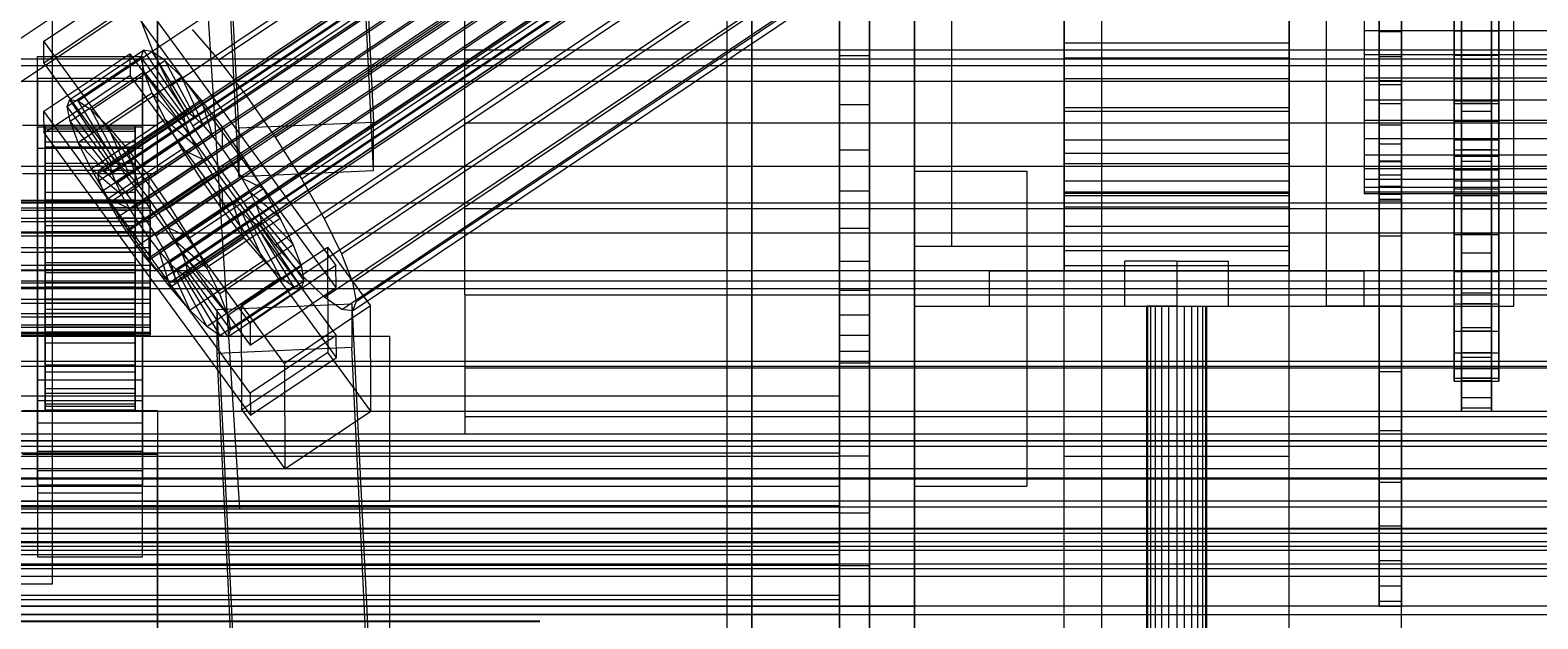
# Model space of a CAD drawing. Header units: millimetres. Extents: x -2500 to 58855, y -53268 to 6837.
# Drawn here: x 132 to 333.2, y -34899.7 to -34821.2 of the extents above; entities that cross this region are included whole.
import ezdxf

# ---------------------------------------------------------------- set-up
doc = ezdxf.new("R2010")
doc.units = ezdxf.units.MM
for name, color, linetype, lineweight in [('COTAS_O', 1, 'Continuous', 0), ('COTAS_R', 1, 'Continuous', 0), ('frontal_briquetadora', 7, 'Continuous', 0), ('frontal_C01', 7, 'Continuous', 0), ('frontal_C02', 7, 'Continuous', 0), ('frontal_C03', 7, 'Continuous', 0), ('frontal_C05', 7, 'Continuous', 0), ('frontal_C05-C03', 7, 'Continuous', 0), ('frontal_dos-mix', 7, 'Continuous', 0), ('frontal_mezcladora', 7, 'Continuous', 0), ('frontal_secador', 7, 'Continuous', 0)]:
    doc.layers.add(name, color=color, linetype=linetype, lineweight=lineweight)
doc.dimstyles.new('R19_100', dxfattribs={"dimtxt": 250, "dimasz": 150, "dimexe": 150, "dimexo": 80, "dimgap": 100, "dimtad": 1, "dimtih": 1, "dimtoh": 1, "dimdsep": 46, "dimcen": 0.09, "dimadec": 0, "dimazin": 0, "dimtfac": 1, "dimtdec": 4, "dimtofl": 0, "dimtmove": 0, "dimatfit": 3, "dimfxl": 1, "dimtolj": 1, "dimtzin": 0, "dimarcsym": 0})

# ---------------------------------------------------------------- blocks, each defined once
blk = doc.blocks.new('*D37')
at = {"layer": 'COTAS_R', "color": 0, "lineweight": -2, "transparency": 16777216}
for p, q in [((-1750, -35420), (-1750, -34450)), ((2600, -35420), (2600, -34450)), ((-1600, -34600), (2450, -34600))]:
    blk.add_line(p, q, dxfattribs=at)
at = {"layer": 'COTAS_R', "color": 0, "transparency": 16777216}
for points in [[(-1600, -34575), (-1600, -34625), (-1750, -34600)], [(2450, -34575), (2450, -34625), (2600, -34600)]]:
    blk.add_solid(points, dxfattribs=at)
at = {"layer": 'Defpoints', "color": 0, "transparency": 16777216}
for p in [(2600, -34600), (-1750, -35500), (2600, -35500)]:
    blk.add_point(p, dxfattribs=at)
blk = doc.blocks.new('*D42')
at = {"layer": 'COTAS_O', "color": 0, "lineweight": -2, "transparency": 16777216}
for p, q in [((-570, -33700), (200, -33700)), ((50, -34750), (50, -33850)), ((-570, -34900), (200, -34900))]:
    blk.add_line(p, q, dxfattribs=at)
at = {"layer": 'COTAS_O', "color": 0, "transparency": 16777216}
for points in [[(25, -33850), (75, -33850), (50, -33700)], [(25, -34750), (75, -34750), (50, -34900)]]:
    blk.add_solid(points, dxfattribs=at)
at = {"layer": 'Defpoints', "color": 0, "transparency": 16777216}
for p in [(-650, -33700), (50, -33700), (-650, -34900)]:
    blk.add_point(p, dxfattribs=at)
blk = doc.blocks.new('*D43')
at = {"layer": 'COTAS_O', "color": 0, "lineweight": -2, "transparency": 16777216}
for p, q in [((-650, -34820), (-650, -34050)), ((650, -34820), (650, -34050)), ((-500, -34200), (500, -34200))]:
    blk.add_line(p, q, dxfattribs=at)
at = {"layer": 'COTAS_O', "color": 0, "transparency": 16777216}
for points in [[(-500, -34175), (-500, -34225), (-650, -34200)], [(500, -34175), (500, -34225), (650, -34200)]]:
    blk.add_solid(points, dxfattribs=at)
at = {"layer": 'Defpoints', "color": 0, "transparency": 16777216}
for p in [(650, -34200), (-650, -34900), (650, -34900)]:
    blk.add_point(p, dxfattribs=at)

msp = doc.modelspace()

# ---------------------------------------------------------------- linework, layer by layer
at = {"layer": 'frontal_briquetadora'}
msp.add_line((315, -35000), (315, -34710), dxfattribs=at)
at = {"layer": 'frontal_C01'}
for p, q in [((250, -35735.764), (250, -32680.37)), ((250, -32685.104), (250, -35740.498)), ((228.298, -34987.381), (228.298, -34675.195)), ((228.298, -34680.882), (228.298, -34993.069)), ((174.943, -34774.659), (177.811, -34833.478)), ((159.83, -34834.265), (156.962, -34775.446)), ((177.811, -34839.883), (174.943, -34781.064)), ((159.83, -34840.67), (156.962, -34781.85)), ((149, -34788.776), (149, -34833.87)), ((149, -34840.274), (149, -34795.179)), ((430, -34825.934), (-430, -34825.934)), ((-425, -34827.992), (425, -34827.992)), ((177.811, -34833.478), (159.83, -34834.265)), ((177.811, -34839.883), (177.811, -34833.478)), ((149, -34833.87), (131, -34833.87)), ((149, -34840.274), (149, -34833.87)), ((159.83, -34834.265), (159.83, -34840.67)), ((425, -34839.36), (-425, -34839.36)), ((131, -34840.274), (149, -34840.274)), ((159.83, -34840.67), (177.811, -34839.883)), ((425, -34844.257), (-425, -34844.257)), ((-425, -34855.625), (425, -34855.625)), ((430, -34875.934), (-430, -34875.934)), ((430, -34880.934), (-430, -34880.934))]:
    msp.add_line(p, q, dxfattribs=at)
at = {"layer": 'frontal_C02'}
for p, q in [((250, -35767.535), (250, -32976.99)), ((250, -32981.769), (250, -35772.314)), ((141.218, -34839.858), (355.017, -34696.617)), ((141.731, -34839.928), (355.53, -34696.687)), ((141.045, -34840.299), (354.844, -34697.057)), ((141.224, -34841.22), (355.022, -34697.978)), ((142.549, -34840.503), (356.348, -34697.262)), ((143.617, -34841.545), (357.415, -34698.304)), ((141.742, -34842.558), (355.541, -34699.317)), ((144.861, -34842.982), (358.659, -34699.741)), ((148.35, -34823.953), (332.659, -34700.469)), ((142.565, -34844.223), (356.363, -34700.982)), ((143.635, -34846.101), (357.434, -34702.86)), ((359.995, -34701.476), (146.196, -34844.717)), ((157.152, -34825.149), (341.461, -34701.666)), ((144.881, -34848.064), (358.68, -34704.822)), ((147.533, -34846.631), (361.332, -34703.39)), ((146.218, -34849.978), (360.017, -34706.736)), ((148.779, -34848.594), (362.578, -34705.352)), ((150.672, -34828.652), (334.981, -34705.168)), ((345.231, -34706.561), (160.922, -34830.045)), ((147.554, -34851.713), (361.352, -34708.471)), ((149.85, -34850.472), (363.648, -34707.23)), ((150.672, -34852.137), (364.471, -34708.895)), ((148.798, -34853.15), (362.596, -34709.908)), ((149.865, -34854.192), (363.664, -34710.95)), ((151.191, -34853.475), (364.989, -34710.234)), ((153.694, -34833.951), (338.003, -34710.467)), ((150.683, -34854.767), (364.482, -34711.526)), ((151.196, -34854.837), (364.995, -34711.595)), ((151.369, -34854.396), (365.168, -34711.155)), ((164.693, -34835.447), (349.002, -34711.963)), ((157.211, -34839.491), (341.52, -34716.007)), ((168.21, -34840.986), (352.519, -34717.502)), ((160.982, -34844.892), (345.291, -34721.408)), ((171.232, -34846.286), (355.541, -34722.802)), ((164.752, -34849.788), (349.061, -34726.304)), ((173.554, -34850.985), (357.863, -34727.501)), ((168.263, -34853.844), (352.572, -34730.36)), ((175.016, -34854.762), (359.326, -34731.279)), ((171.275, -34856.784), (355.584, -34733.3)), ((173.584, -34858.408), (357.893, -34734.924)), ((175.521, -34857.362), (359.83, -34733.878)), ((175.032, -34858.605), (359.341, -34735.121)), ((228.298, -34756.938), (130, -34822.796)), ((228.298, -35041.759), (228.298, -34756.938)), ((130, -34828.537), (228.298, -34762.679)), ((228.298, -34762.679), (228.298, -35047.5)), ((133.809, -34822.648), (145.277, -34814.964)), ((145.277, -34814.964), (172.809, -34852.557)), ((145.289, -34817.887), (133.821, -34825.57)), ((172.821, -34855.48), (145.289, -34817.887)), ((148.35, -34823.953), (146.887, -34820.175)), ((153.641, -34821.093), (157.152, -34825.149)), ((133.821, -34825.57), (133.809, -34822.648)), ((161.341, -34860.241), (133.809, -34822.648)), ((133, -34827.617), (133, -34824.694)), ((133, -34824.694), (147, -34824.694)), ((133, -34870.599), (133, -34824.694)), ((133.821, -34825.57), (161.353, -34863.163)), ((133.847, -34832), (145.315, -34824.317)), ((136.948, -34831.369), (146.777, -34824.783)), ((137.313, -34830.439), (147.143, -34823.853)), ((138.396, -34830.586), (148.226, -34824.001)), ((140.123, -34831.801), (149.953, -34825.215)), ((145.315, -34824.317), (145.327, -34827.24)), ((145.315, -34824.317), (172.847, -34861.91)), ((147.143, -34823.853), (146.777, -34824.783)), ((146.777, -34824.783), (152.513, -34832.615)), ((146.777, -34824.783), (147.155, -34826.728)), ((147, -34824.694), (147, -34827.617)), ((147, -34824.694), (147, -34870.599)), ((148.226, -34824.001), (147.143, -34823.853)), ((147.143, -34823.853), (152.686, -34832.175)), ((149.953, -34825.215), (148.226, -34824.001)), ((148.226, -34824.001), (153.199, -34832.245)), ((150.672, -34828.652), (148.35, -34823.953)), ((152.207, -34827.415), (149.953, -34825.215)), ((149.953, -34825.215), (154.017, -34832.82)), ((157.152, -34825.149), (160.922, -34830.045)), ((147, -34827.617), (133, -34827.617)), ((133, -34827.617), (133, -34873.521)), ((145.327, -34827.24), (133.859, -34834.923)), ((137.325, -34833.314), (147.155, -34826.728)), ((142.377, -34834), (152.207, -34827.415)), ((172.859, -34864.832), (145.327, -34827.24)), ((147, -34873.521), (147, -34827.617)), ((147.155, -34826.728), (152.692, -34833.536)), ((147.155, -34826.728), (148.249, -34829.554)), ((154.833, -34830.449), (152.207, -34827.415)), ((152.207, -34827.415), (155.085, -34833.862)), ((138.419, -34836.139), (148.249, -34829.554)), ((148.249, -34829.554), (153.21, -34834.875)), ((148.249, -34829.554), (149.985, -34833.068)), ((153.694, -34833.951), (150.672, -34828.652)), ((136.948, -34831.369), (137.313, -34830.439)), ((142.683, -34839.201), (136.948, -34831.369)), ((137.325, -34833.314), (136.948, -34831.369)), ((142.856, -34838.761), (137.313, -34830.439)), ((137.313, -34830.439), (138.396, -34830.586)), ((143.369, -34838.83), (138.396, -34830.586)), ((138.396, -34830.586), (140.123, -34831.801)), ((145.003, -34837.035), (154.833, -34830.449)), ((157.653, -34834.111), (154.833, -34830.449)), ((154.833, -34830.449), (156.329, -34835.299)), ((160.922, -34830.045), (164.693, -34835.447)), ((133.859, -34834.923), (133.847, -34832)), ((161.379, -34869.593), (133.847, -34832)), ((142.862, -34840.122), (137.325, -34833.314)), ((138.419, -34836.139), (137.325, -34833.314)), ((144.188, -34839.406), (140.123, -34831.801)), ((140.123, -34831.801), (142.377, -34834)), ((140.156, -34839.654), (149.985, -34833.068)), ((152.513, -34832.615), (142.683, -34839.201)), ((152.686, -34832.175), (142.856, -34838.761)), ((152.692, -34833.536), (142.862, -34840.122)), ((153.199, -34832.245), (143.369, -34838.83)), ((154.017, -34832.82), (144.188, -34839.406)), ((149.985, -34833.068), (154.033, -34836.54)), ((149.985, -34833.068), (152.246, -34837.033)), ((152.513, -34832.615), (152.686, -34832.175)), ((152.692, -34833.536), (152.513, -34832.615)), ((152.686, -34832.175), (153.199, -34832.245)), ((153.21, -34834.875), (152.692, -34833.536)), ((153.199, -34832.245), (154.017, -34832.82)), ((154.017, -34832.82), (155.085, -34833.862)), ((133, -34836.97), (133, -34834.047)), ((133, -34834.047), (147, -34834.047)), ((133, -34879.951), (133, -34834.047)), ((133.859, -34834.923), (161.391, -34872.516)), ((134, -34843.833), (134, -34833.839)), ((134, -34833.839), (134, -34834.315)), ((134, -34833.839), (146, -34833.839)), ((134, -34834.657), (134, -34833.839)), ((134, -34844.059), (134, -34834.315)), ((134, -34834.315), (134, -34836.053)), ((134, -34834.315), (146, -34834.315)), ((134, -34844.221), (134, -34834.657)), ((134, -34834.657), (146, -34834.657)), ((134, -34836.714), (134, -34834.657)), ((145.255, -34840.448), (142.377, -34834)), ((142.377, -34834), (145.003, -34837.035)), ((153.21, -34834.875), (143.38, -34841.461)), ((155.085, -34833.862), (145.255, -34840.448)), ((146, -34834.315), (146, -34833.839)), ((146, -34833.839), (146, -34843.833)), ((146, -34833.839), (146, -34834.657)), ((146, -34836.053), (146, -34834.315)), ((146, -34834.315), (146, -34844.059)), ((146, -34834.657), (146, -34844.221)), ((146, -34834.657), (146, -34836.714)), ((156.329, -34835.299), (146.499, -34841.885)), ((147, -34834.047), (147, -34836.97)), ((147, -34834.047), (147, -34879.951)), ((157.653, -34834.111), (147.823, -34840.697)), ((154.033, -34836.54), (153.21, -34834.875)), ((157.211, -34839.491), (153.694, -34833.951)), ((155.085, -34833.862), (156.329, -34835.299)), ((156.329, -34835.299), (157.665, -34837.034)), ((157.665, -34837.034), (157.653, -34834.111)), ((160.474, -34838.152), (157.653, -34834.111)), ((164.693, -34835.447), (168.21, -34840.986)), ((147, -34836.97), (133, -34836.97)), ((133, -34836.97), (133, -34882.874)), ((134, -34844.882), (134, -34836.053)), ((134, -34836.053), (134, -34838.933)), ((134, -34836.053), (146, -34836.053)), ((134, -34845.195), (134, -34836.714)), ((134, -34836.714), (146, -34836.714)), ((134, -34839.868), (134, -34836.714)), ((143.38, -34841.461), (138.419, -34836.139)), ((140.156, -34839.654), (138.419, -34836.139)), ((142.416, -34843.619), (152.246, -34837.033)), ((154.033, -34836.54), (144.203, -34843.126)), ((146.499, -34841.885), (145.003, -34837.035)), ((145.003, -34837.035), (147.823, -34840.697)), ((146, -34838.933), (146, -34836.053)), ((146, -34836.053), (146, -34844.882)), ((146, -34836.714), (146, -34845.195)), ((146, -34836.714), (146, -34839.868)), ((147, -34882.874), (147, -34836.97)), ((147.835, -34843.619), (157.665, -34837.034)), ((152.246, -34837.033), (155.103, -34838.418)), ((152.246, -34837.033), (154.877, -34841.176)), ((155.103, -34838.418), (154.033, -34836.54)), ((157.665, -34837.034), (159.001, -34838.948)), ((134, -34846.246), (134, -34838.933)), ((134, -34838.933), (134, -34842.761)), ((134, -34838.933), (146, -34838.933)), ((144.203, -34843.126), (140.156, -34839.654)), ((142.416, -34843.619), (140.156, -34839.654)), ((142.856, -34838.761), (142.683, -34839.201)), ((142.683, -34839.201), (142.862, -34840.122)), ((143.369, -34838.83), (142.856, -34838.761)), ((144.188, -34839.406), (143.369, -34838.83)), ((145.255, -34840.448), (144.188, -34839.406)), ((155.103, -34838.418), (145.274, -34845.003)), ((146, -34842.761), (146, -34838.933)), ((146, -34838.933), (146, -34846.246)), ((159.001, -34838.948), (149.171, -34845.533)), ((150.644, -34844.737), (160.474, -34838.152)), ((156.35, -34840.38), (155.103, -34838.418)), ((160.982, -34844.892), (157.211, -34839.491)), ((160.474, -34838.152), (159.001, -34838.948)), ((159.001, -34838.948), (160.247, -34840.91)), ((163.105, -34842.295), (160.474, -34838.152)), ((134, -34846.689), (134, -34839.868)), ((134, -34839.868), (146, -34839.868)), ((134, -34843.906), (134, -34839.868)), ((141.045, -34840.299), (141.218, -34839.858)), ((141.224, -34841.22), (141.045, -34840.299)), ((141.218, -34839.858), (141.731, -34839.928)), ((141.742, -34842.558), (141.224, -34841.22)), ((141.731, -34839.928), (142.549, -34840.503)), ((142.549, -34840.503), (143.617, -34841.545)), ((142.862, -34840.122), (143.38, -34841.461)), ((143.38, -34841.461), (144.203, -34843.126)), ((143.617, -34841.545), (144.861, -34842.982)), ((145.047, -34847.762), (154.877, -34841.176)), ((146.499, -34841.885), (145.255, -34840.448)), ((146, -34839.868), (146, -34846.689)), ((146, -34839.868), (146, -34843.906)), ((156.35, -34840.38), (146.52, -34846.966)), ((147.823, -34840.697), (147.835, -34843.619)), ((147.823, -34840.697), (150.644, -34844.737)), ((160.247, -34840.91), (150.417, -34847.496)), ((154.877, -34841.176), (156.35, -34840.38)), ((154.877, -34841.176), (157.698, -34845.217)), ((157.686, -34842.294), (156.35, -34840.38)), ((163.105, -34842.295), (160.247, -34840.91)), ((160.247, -34840.91), (161.318, -34842.788)), ((168.21, -34840.986), (171.232, -34846.286)), ((134, -34848.059), (134, -34842.761)), ((134, -34842.761), (134, -34847.275)), ((134, -34842.761), (146, -34842.761)), ((142.565, -34844.223), (141.742, -34842.558)), ((145.274, -34845.003), (142.416, -34843.619)), ((145.047, -34847.762), (142.416, -34843.619)), ((144.203, -34843.126), (145.274, -34845.003)), ((144.861, -34842.982), (146.196, -34844.717)), ((146, -34847.275), (146, -34842.761)), ((146, -34842.761), (146, -34848.059)), ((147.835, -34843.619), (146.499, -34841.885)), ((149.171, -34845.533), (147.835, -34843.619)), ((157.686, -34842.294), (147.856, -34848.88)), ((161.318, -34842.788), (151.488, -34849.374)), ((153.275, -34848.881), (163.105, -34842.295)), ((157.698, -34845.217), (157.686, -34842.294)), ((159.022, -34844.029), (157.686, -34842.294)), ((165.365, -34846.26), (161.318, -34842.788)), ((161.318, -34842.788), (162.14, -34844.453)), ((165.365, -34846.26), (163.105, -34842.295)), ((-148, -34843.833), (148, -34843.833)), ((-148, -34844.059), (148, -34844.059)), ((-148, -34844.221), (148, -34844.221)), ((-148, -34844.882), (148, -34844.882)), ((-148, -34845.195), (148, -34845.195)), ((134, -34844.059), (134, -34843.833)), ((146, -34843.833), (134, -34843.833)), ((134, -34843.833), (134, -34844.221)), ((134, -34848.602), (134, -34843.906)), ((134, -34843.906), (146, -34843.906)), ((134, -34848.552), (134, -34843.906)), ((134, -34844.882), (134, -34844.059)), ((146, -34844.059), (134, -34844.059)), ((146, -34844.221), (134, -34844.221)), ((134, -34844.221), (134, -34845.195)), ((134, -34846.246), (134, -34844.882)), ((146, -34844.882), (134, -34844.882)), ((146, -34845.195), (134, -34845.195)), ((134, -34845.195), (134, -34846.689)), ((143.635, -34846.101), (142.565, -34844.223)), ((145.274, -34845.003), (146.52, -34846.966)), ((146, -34843.833), (146, -34844.059)), ((146, -34844.221), (146, -34843.833)), ((146, -34843.906), (146, -34848.602)), ((146, -34843.906), (146, -34848.552)), ((146, -34844.059), (146, -34844.882)), ((146, -34845.195), (146, -34844.221)), ((146, -34844.882), (146, -34846.246)), ((146, -34846.689), (146, -34845.195)), ((146.196, -34844.717), (147.533, -34846.631)), ((147.868, -34851.803), (157.698, -34845.217)), ((148, -34844.059), (148, -34843.833)), ((148, -34843.833), (148, -34844.221)), ((148, -34844.882), (148, -34844.059)), ((148, -34844.221), (148, -34845.195)), ((148, -34846.246), (148, -34844.882)), ((148, -34845.195), (148, -34846.689)), ((149.171, -34845.533), (150.644, -34844.737)), ((150.417, -34847.496), (149.171, -34845.533)), ((159.022, -34844.029), (149.192, -34850.615)), ((160.266, -34845.466), (150.436, -34852.052)), ((150.644, -34844.737), (153.275, -34848.881)), ((162.14, -34844.453), (152.311, -34851.039)), ((157.698, -34845.217), (160.518, -34848.879)), ((160.518, -34848.879), (159.022, -34844.029)), ((160.266, -34845.466), (159.022, -34844.029)), ((163.144, -34851.913), (160.266, -34845.466)), ((161.333, -34846.508), (160.266, -34845.466)), ((164.752, -34849.788), (160.982, -34844.892)), ((167.102, -34849.774), (162.14, -34844.453)), ((162.14, -34844.453), (162.659, -34845.792)), ((-148, -34846.246), (148, -34846.246)), ((-148, -34846.689), (148, -34846.689)), ((134, -34848.059), (134, -34846.246)), ((146, -34846.246), (134, -34846.246)), ((146, -34846.689), (134, -34846.689)), ((134, -34846.689), (134, -34848.602)), ((134, -34847.275), (134, -34850.197)), ((146, -34847.275), (134, -34847.275)), ((134, -34847.275), (134, -34852.167)), ((144.881, -34848.064), (143.635, -34846.101)), ((146.52, -34846.966), (145.047, -34847.762)), ((147.868, -34851.803), (145.047, -34847.762)), ((146, -34846.246), (146, -34848.059)), ((146, -34848.602), (146, -34846.689)), ((146, -34850.197), (146, -34847.275)), ((146, -34852.167), (146, -34847.275)), ((146.52, -34846.966), (147.856, -34848.88)), ((147.533, -34846.631), (148.779, -34848.594)), ((148, -34848.059), (148, -34846.246)), ((148, -34846.689), (148, -34848.602)), ((151.488, -34849.374), (150.417, -34847.496)), ((150.417, -34847.496), (153.275, -34848.881)), ((161.333, -34846.508), (151.503, -34853.094)), ((162.151, -34847.084), (152.321, -34853.669)), ((162.659, -34845.792), (152.829, -34852.378)), ((162.664, -34847.153), (152.835, -34853.739)), ((162.837, -34846.713), (153.008, -34853.299)), ((155.535, -34852.845), (165.365, -34846.26)), ((165.397, -34854.113), (161.333, -34846.508)), ((162.151, -34847.084), (161.333, -34846.508)), ((167.125, -34855.327), (162.151, -34847.084)), ((162.664, -34847.153), (162.151, -34847.084)), ((168.196, -34852.6), (162.659, -34845.792)), ((162.659, -34845.792), (162.837, -34846.713)), ((162.837, -34846.713), (162.664, -34847.153)), ((168.208, -34855.475), (162.664, -34847.153)), ((168.573, -34854.545), (162.837, -34846.713)), ((167.102, -34849.774), (165.365, -34846.26)), ((171.232, -34846.286), (173.554, -34850.985)), ((430, -34848.253), (-430, -34848.253)), ((-148, -34848.059), (148, -34848.059)), ((-148, -34848.602), (148, -34848.602)), ((134, -34850.197), (134, -34848.059)), ((146, -34848.059), (134, -34848.059)), ((134, -34850.802), (134, -34848.552)), ((134, -34848.552), (146, -34848.552)), ((134, -34853.489), (134, -34848.552)), ((146, -34848.602), (134, -34848.602)), ((134, -34848.602), (134, -34850.802)), ((146.218, -34849.978), (144.881, -34848.064)), ((146, -34848.059), (146, -34850.197)), ((146, -34848.552), (146, -34850.802)), ((146, -34848.552), (146, -34853.489)), ((146, -34850.802), (146, -34848.602)), ((147.856, -34848.88), (147.868, -34851.803)), ((147.856, -34848.88), (149.192, -34850.615)), ((148, -34850.197), (148, -34848.059)), ((148, -34848.602), (148, -34850.802)), ((148.779, -34848.594), (149.85, -34850.472)), ((150.688, -34855.465), (160.518, -34848.879)), ((152.311, -34851.039), (151.488, -34849.374)), ((151.488, -34849.374), (155.535, -34852.845)), ((153.275, -34848.881), (155.535, -34852.845)), ((157.272, -34856.36), (167.102, -34849.774)), ((160.518, -34848.879), (163.144, -34851.913)), ((168.263, -34853.844), (164.752, -34849.788)), ((168.196, -34852.6), (167.102, -34849.774)), ((148, -34850.197), (-148, -34850.197)), ((-148, -34850.802), (148, -34850.802)), ((134, -34850.197), (146, -34850.197)), ((134, -34852.515), (134, -34850.197)), ((146, -34850.802), (134, -34850.802)), ((134, -34850.802), (134, -34853.141)), ((146, -34850.197), (146, -34852.515)), ((146, -34853.141), (146, -34850.802)), ((147.554, -34851.713), (146.218, -34849.978)), ((148.798, -34853.15), (147.554, -34851.713)), ((150.688, -34855.465), (147.868, -34851.803)), ((148, -34852.515), (148, -34850.197)), ((148, -34850.802), (148, -34853.141)), ((149.192, -34850.615), (150.688, -34855.465)), ((149.192, -34850.615), (150.436, -34852.052)), ((149.85, -34850.472), (150.672, -34852.137)), ((152.829, -34852.378), (152.311, -34851.039)), ((152.311, -34851.039), (157.272, -34856.36)), ((160.19, -34857.798), (171.658, -34850.114)), ((171.658, -34850.114), (171.715, -34864.143)), ((171.658, -34850.114), (177.394, -34857.946)), ((173.554, -34850.985), (175.016, -34854.762)), ((430, -34853.253), (-430, -34853.253)), ((-148, -34852.515), (148, -34852.515)), ((-148, -34853.141), (148, -34853.141)), ((134, -34852.515), (134, -34852.167)), ((134, -34852.167), (134, -34857.104)), ((134, -34852.167), (146, -34852.167)), ((134, -34854.853), (134, -34852.515)), ((146, -34852.515), (134, -34852.515)), ((134, -34853.141), (134, -34853.489)), ((146, -34853.141), (134, -34853.141)), ((134, -34853.141), (134, -34855.458)), ((134, -34853.489), (146, -34853.489)), ((134, -34858.381), (134, -34853.489)), ((146, -34857.104), (146, -34852.167)), ((146, -34852.167), (146, -34852.515)), ((146, -34852.515), (146, -34854.853)), ((146, -34853.489), (146, -34853.141)), ((146, -34855.458), (146, -34853.141)), ((146, -34853.489), (146, -34858.381)), ((148, -34854.853), (148, -34852.515)), ((148, -34853.141), (148, -34855.458)), ((149.865, -34854.192), (148.798, -34853.15)), ((150.436, -34852.052), (153.314, -34858.499)), ((150.436, -34852.052), (151.503, -34853.094)), ((150.672, -34852.137), (151.191, -34853.475)), ((151.191, -34853.475), (151.369, -34854.396)), ((151.503, -34853.094), (155.567, -34860.699)), ((151.503, -34853.094), (152.321, -34853.669)), ((152.321, -34853.669), (157.295, -34861.913)), ((152.321, -34853.669), (152.835, -34853.739)), ((153.008, -34853.299), (152.829, -34852.378)), ((152.829, -34852.378), (158.366, -34859.186)), ((152.835, -34853.739), (153.008, -34853.299)), ((152.835, -34853.739), (158.378, -34862.061)), ((153.008, -34853.299), (158.743, -34861.13)), ((153.314, -34858.499), (163.144, -34851.913)), ((155.535, -34852.845), (157.272, -34856.36)), ((158.366, -34859.186), (168.196, -34852.6)), ((172.809, -34852.557), (161.341, -34860.241)), ((163.144, -34851.913), (165.397, -34854.113)), ((168.573, -34854.545), (168.196, -34852.6)), ((172.821, -34855.48), (172.809, -34852.557)), ((-148, -34854.853), (148, -34854.853)), ((-148, -34855.458), (148, -34855.458)), ((134, -34857.054), (134, -34854.853)), ((134, -34854.853), (134, -34857.104)), ((146, -34854.853), (134, -34854.853)), ((134, -34855.458), (134, -34858.381)), ((146, -34855.458), (134, -34855.458)), ((134, -34855.458), (134, -34857.596)), ((146, -34857.104), (146, -34854.853)), ((146, -34854.853), (146, -34857.054)), ((146, -34858.381), (146, -34855.458)), ((146, -34857.596), (146, -34855.458)), ((148, -34857.054), (148, -34854.853)), ((148, -34855.458), (148, -34857.596)), ((150.683, -34854.767), (149.865, -34854.192)), ((151.196, -34854.837), (150.683, -34854.767)), ((153.314, -34858.499), (150.688, -34855.465)), ((151.369, -34854.396), (151.196, -34854.837)), ((155.567, -34860.699), (165.397, -34854.113)), ((157.295, -34861.913), (167.125, -34855.327)), ((158.378, -34862.061), (168.208, -34855.475)), ((158.743, -34861.13), (168.573, -34854.545)), ((161.353, -34863.163), (172.821, -34855.48)), ((165.397, -34854.113), (167.125, -34855.327)), ((167.125, -34855.327), (168.208, -34855.475)), ((168.208, -34855.475), (168.573, -34854.545)), ((171.275, -34856.784), (168.263, -34853.844)), ((175.016, -34854.762), (175.521, -34857.362)), ((-148, -34857.054), (148, -34857.054)), ((-148, -34857.596), (148, -34857.596)), ((134, -34858.966), (134, -34857.054)), ((134, -34857.054), (134, -34861.75)), ((146, -34857.054), (134, -34857.054)), ((134, -34857.104), (134, -34861.75)), ((134, -34857.104), (146, -34857.104)), ((134, -34857.596), (134, -34862.894)), ((146, -34857.596), (134, -34857.596)), ((134, -34857.596), (134, -34859.409)), ((146, -34861.75), (146, -34857.054)), ((146, -34857.054), (146, -34858.966)), ((146, -34861.75), (146, -34857.104)), ((146, -34862.894), (146, -34857.596)), ((146, -34859.409), (146, -34857.596)), ((148, -34858.966), (148, -34857.054)), ((148, -34857.596), (148, -34859.409)), ((156.962, -34858.444), (174.943, -34857.65)), ((157.272, -34856.36), (158.366, -34859.186)), ((160.247, -34871.826), (160.19, -34857.798)), ((165.926, -34865.629), (160.19, -34857.798)), ((173.584, -34858.408), (171.275, -34856.784)), ((174.943, -34857.65), (174.943, -34863.496)), ((174.943, -34857.65), (177.811, -34917.027)), ((175.521, -34857.362), (175.032, -34858.605)), ((-148, -34858.966), (148, -34858.966)), ((-148, -34859.409), (148, -34859.409)), ((134, -34858.381), (146, -34858.381)), ((134, -34862.894), (134, -34858.381)), ((134, -34860.461), (134, -34858.966)), ((134, -34858.966), (134, -34865.787)), ((146, -34858.966), (134, -34858.966)), ((134, -34859.409), (134, -34866.722)), ((146, -34859.409), (134, -34859.409)), ((134, -34859.409), (134, -34860.774)), ((146, -34858.381), (146, -34862.894)), ((146, -34865.787), (146, -34858.966)), ((146, -34858.966), (146, -34860.461)), ((146, -34866.722), (146, -34859.409)), ((146, -34860.774), (146, -34859.409)), ((148, -34860.461), (148, -34858.966)), ((148, -34859.409), (148, -34860.774)), ((155.567, -34860.699), (153.314, -34858.499)), ((156.962, -34864.291), (156.962, -34858.444)), ((159.83, -34917.821), (156.962, -34858.444)), ((158.366, -34859.186), (158.743, -34861.13)), ((177.394, -34857.946), (165.926, -34865.629)), ((175.032, -34858.605), (173.584, -34858.408)), ((177.451, -34871.975), (177.394, -34857.946)), ((-148, -34860.461), (148, -34860.461)), ((-148, -34860.774), (148, -34860.774)), ((-148, -34861.435), (148, -34861.435)), ((-148, -34861.597), (148, -34861.597)), ((-148, -34861.822), (148, -34861.822)), ((134, -34861.435), (134, -34860.461)), ((134, -34860.461), (134, -34868.942)), ((146, -34860.461), (134, -34860.461)), ((134, -34860.774), (134, -34869.603)), ((146, -34860.774), (134, -34860.774)), ((134, -34860.774), (134, -34861.597)), ((134, -34861.822), (134, -34861.435)), ((134, -34861.435), (134, -34870.998)), ((146, -34861.435), (134, -34861.435)), ((134, -34861.597), (134, -34871.34)), ((146, -34861.597), (134, -34861.597)), ((134, -34861.597), (134, -34861.822)), ((134, -34861.75), (134, -34865.787)), ((134, -34861.75), (146, -34861.75)), ((134, -34861.822), (134, -34871.816)), ((146, -34861.822), (134, -34861.822)), ((146, -34868.942), (146, -34860.461)), ((146, -34860.461), (146, -34861.435)), ((146, -34869.603), (146, -34860.774)), ((146, -34861.597), (146, -34860.774)), ((146, -34870.998), (146, -34861.435)), ((146, -34861.435), (146, -34861.822)), ((146, -34871.34), (146, -34861.597)), ((146, -34861.822), (146, -34861.597)), ((146, -34865.787), (146, -34861.75)), ((146, -34871.816), (146, -34861.822)), ((148, -34861.435), (148, -34860.461)), ((148, -34860.774), (148, -34861.597)), ((148, -34861.822), (148, -34861.435)), ((148, -34861.597), (148, -34861.822)), ((157.295, -34861.913), (155.567, -34860.699)), ((158.743, -34861.13), (158.378, -34862.061)), ((161.341, -34860.241), (161.353, -34863.163)), ((134, -34862.894), (146, -34862.894)), ((134, -34866.722), (134, -34862.894)), ((146, -34862.894), (146, -34866.722)), ((174.943, -34863.496), (156.962, -34864.291)), ((158.378, -34862.061), (157.295, -34861.913)), ((172.847, -34861.91), (161.379, -34869.593)), ((172.859, -34864.832), (172.847, -34861.91)), ((177.811, -34922.873), (174.943, -34863.496)), ((134, -34865.787), (134, -34868.942)), ((134, -34865.787), (146, -34865.787)), ((146, -34868.942), (146, -34865.787)), ((159.83, -34923.667), (156.962, -34864.291)), ((171.715, -34864.143), (160.247, -34871.826)), ((161.391, -34872.516), (172.859, -34864.832)), ((165.926, -34865.629), (165.983, -34879.658)), ((177.451, -34871.975), (171.715, -34864.143)), ((133, -34881.838), (133, -34867.809)), ((133, -34867.809), (147, -34867.809)), ((133, -34877.373), (133, -34867.809)), ((134, -34866.722), (146, -34866.722)), ((134, -34869.603), (134, -34866.722)), ((146, -34866.722), (146, -34869.603)), ((147, -34867.809), (147, -34881.838)), ((147, -34867.809), (147, -34877.373)), ((134, -34868.942), (134, -34870.998)), ((134, -34868.942), (146, -34868.942)), ((134, -34869.603), (146, -34869.603)), ((134, -34871.34), (134, -34869.603)), ((146, -34870.998), (146, -34868.942)), ((146, -34869.603), (146, -34871.34)), ((161.379, -34869.593), (161.391, -34872.516)), ((131, -34871.901), (149, -34871.901)), ((147, -34870.599), (133, -34870.599)), ((133, -34870.599), (133, -34873.521)), ((134, -34870.998), (134, -34871.816)), ((134, -34870.998), (146, -34870.998)), ((134, -34871.34), (146, -34871.34)), ((134, -34871.816), (134, -34871.34)), ((134, -34871.816), (146, -34871.816)), ((146, -34871.816), (146, -34870.998)), ((146, -34871.34), (146, -34871.816)), ((147, -34873.521), (147, -34870.599)), ((149, -34871.901), (149, -34877.746)), ((149, -34871.901), (149, -34917.422)), ((160.247, -34871.826), (165.983, -34879.658)), ((133, -34873.521), (147, -34873.521)), ((165.983, -34879.658), (177.451, -34871.975)), ((149, -34877.746), (131, -34877.746)), ((147, -34877.373), (133, -34877.373)), ((133, -34877.373), (133, -34891.401)), ((147, -34891.401), (147, -34877.373)), ((149, -34923.268), (149, -34877.746)), ((147, -34879.951), (133, -34879.951)), ((133, -34879.951), (133, -34882.874)), ((147, -34882.874), (147, -34879.951)), ((147, -34881.838), (133, -34881.838)), ((133, -34881.838), (133, -34891.401)), ((147, -34891.401), (147, -34881.838)), ((133, -34882.874), (147, -34882.874)), ((133, -34891.401), (147, -34891.401))]:
    msp.add_line(p, q, dxfattribs=at)
at = {"layer": 'frontal_C03'}
for p, q in [((250, -35246.305), (250, -32596.305)), ((250, -32601.121), (250, -35251.121)), ((250, -34953.658), (250, -34689.735)), ((250, -34695.514), (250, -34959.436)), ((-450, -34854.602), (450, -34854.602)), ((450, -34865.375), (-450, -34865.375)), ((450, -34888.309), (-450, -34888.309)), ((-450, -34899.082), (450, -34899.082))]:
    msp.add_line(p, q, dxfattribs=at)
at = {"layer": 'frontal_C05'}
for p, q in [((270, -34858), (270, -34730)), ((305, -34858), (305, -34730)), ((315, -34858), (315, -34730)), ((330, -34858), (330, -34730)), ((270, -34858), (270, -34758)), ((300, -34858), (300, -34758)), ((250, -34827.643), (250, -34808.357)), ((250, -34818), (250, -34837.145)), ((250, -34818), (250, -34828.847)), ((250, -34818), (250, -34837.582)), ((250, -34818), (250, -34835.802)), ((270, -34818), (270, -34822.926)), ((270, -34824.877), (270, -34818)), ((300, -34818), (300, -34824.877)), ((300, -34822.926), (300, -34818)), ((310, -34818), (310, -34828.847)), ((310, -34818), (310, -34821.263)), ((312, -34818), (312, -34821.394)), ((312, -34828.442), (312, -34818)), ((315, -34818), (315, -34828.442)), ((315, -34821.394), (315, -34818)), ((322, -34818), (322, -34821.296)), ((322, -34824.526), (322, -34818)), ((323, -34818), (323, -34824.526)), ((323, -34825.048), (323, -34818)), ((327, -34818), (327, -34825.048)), ((327, -34824.526), (327, -34818)), ((328, -34818), (328, -34824.526)), ((328, -34821.296), (328, -34818)), ((310, -34821.263), (310, -34824.47)), ((350, -34821.263), (310, -34821.263)), ((312, -34821.394), (312, -34828.442)), ((315, -34821.394), (312, -34821.394)), ((312, -34821.394), (312, -34824.729)), ((315, -34828.442), (315, -34821.394)), ((315, -34824.729), (315, -34821.394)), ((322, -34821.296), (322, -34824.526)), ((328, -34821.296), (322, -34821.296)), ((322, -34821.296), (322, -34824.535)), ((328, -34824.526), (328, -34821.296)), ((328, -34824.535), (328, -34821.296)), ((270, -34822.926), (270, -34824.877)), ((300, -34822.926), (270, -34822.926)), ((270, -34822.926), (270, -34827.663)), ((300, -34824.877), (300, -34822.926)), ((300, -34827.663), (300, -34822.926)), ((270, -34824.877), (300, -34824.877)), ((270, -34831.49), (270, -34824.877)), ((300, -34824.877), (300, -34831.49)), ((310, -34824.47), (310, -34827.567)), ((350, -34824.47), (310, -34824.47)), ((312, -34824.729), (312, -34838.706)), ((315, -34824.729), (312, -34824.729)), ((312, -34824.729), (312, -34827.95)), ((315, -34838.706), (315, -34824.729)), ((315, -34827.95), (315, -34824.729)), ((322, -34824.526), (328, -34824.526)), ((322, -34830.941), (322, -34824.526)), ((322, -34824.535), (322, -34830.941)), ((328, -34824.535), (322, -34824.535)), ((322, -34824.535), (322, -34827.663)), ((323, -34824.526), (323, -34825.048)), ((327, -34824.526), (323, -34824.526)), ((323, -34824.526), (323, -34830.941)), ((323, -34825.048), (327, -34825.048)), ((323, -34831.976), (323, -34825.048)), ((327, -34825.048), (327, -34824.526)), ((327, -34830.941), (327, -34824.526)), ((327, -34825.048), (327, -34831.976)), ((328, -34824.526), (328, -34830.941)), ((328, -34830.941), (328, -34824.535)), ((328, -34827.663), (328, -34824.535)), ((250, -34846.368), (250, -34827.643)), ((310, -34827.567), (310, -34830.5)), ((350, -34827.567), (310, -34827.567)), ((250, -34828.847), (250, -34837.546)), ((270, -34827.663), (270, -34831.49)), ((300, -34827.663), (270, -34827.663)), ((270, -34827.663), (270, -34832.028)), ((300, -34831.49), (300, -34827.663)), ((300, -34832.028), (300, -34827.663)), ((310, -34828.847), (310, -34837.546)), ((312, -34827.95), (312, -34848.615)), ((315, -34827.95), (312, -34827.95)), ((312, -34827.95), (312, -34831)), ((312, -34828.442), (315, -34828.442)), ((312, -34838.706), (312, -34828.442)), ((315, -34848.615), (315, -34827.95)), ((315, -34831), (315, -34827.95)), ((315, -34828.442), (315, -34838.706)), ((322, -34827.663), (322, -34837.134)), ((328, -34827.663), (322, -34827.663)), ((322, -34827.663), (322, -34830.625)), ((328, -34837.134), (328, -34827.663)), ((328, -34830.625), (328, -34827.663)), ((270, -34831.49), (300, -34831.49)), ((270, -34837.584), (270, -34831.49)), ((300, -34831.49), (300, -34837.584)), ((310, -34830.5), (310, -34833.219)), ((350, -34830.5), (310, -34830.5)), ((312, -34831), (312, -34858)), ((315, -34831), (312, -34831)), ((312, -34831), (312, -34833.828)), ((315, -34858), (315, -34831)), ((315, -34833.828), (315, -34831)), ((322, -34830.625), (322, -34843)), ((328, -34830.625), (322, -34830.625)), ((322, -34830.625), (322, -34833.371)), ((322, -34830.941), (328, -34830.941)), ((322, -34837.134), (322, -34830.941)), ((323, -34830.941), (323, -34831.976)), ((327, -34830.941), (323, -34830.941)), ((323, -34830.941), (323, -34837.134)), ((327, -34831.976), (327, -34830.941)), ((327, -34837.134), (327, -34830.941)), ((328, -34843), (328, -34830.625)), ((328, -34833.371), (328, -34830.625)), ((328, -34830.941), (328, -34837.134)), ((270, -34832.028), (270, -34837.584)), ((300, -34832.028), (270, -34832.028)), ((270, -34832.028), (270, -34835.854)), ((300, -34837.584), (300, -34832.028)), ((300, -34835.854), (300, -34832.028)), ((310, -34833.219), (310, -34835.678)), ((350, -34833.219), (310, -34833.219)), ((322, -34833.371), (322, -34848.438)), ((328, -34833.371), (322, -34833.371)), ((322, -34833.371), (322, -34835.854)), ((323, -34831.976), (327, -34831.976)), ((323, -34838.665), (323, -34831.976)), ((327, -34831.976), (327, -34838.665)), ((328, -34848.438), (328, -34833.371)), ((328, -34835.854), (328, -34833.371)), ((310, -34835.678), (310, -34837.834)), ((350, -34835.678), (310, -34835.678)), ((312, -34833.828), (312, -34866.701)), ((315, -34833.828), (312, -34833.828)), ((312, -34833.828), (312, -34836.385)), ((315, -34866.701), (315, -34833.828)), ((315, -34836.385), (315, -34833.828)), ((250, -34835.802), (250, -34852.711)), ((250, -34837.145), (250, -34855.178)), ((250, -34837.546), (250, -34842.373)), ((250, -34837.582), (250, -34856.182)), ((270, -34835.854), (270, -34842.926)), ((300, -34835.854), (270, -34835.854)), ((270, -34835.854), (270, -34838.995)), ((270, -34837.584), (300, -34837.584)), ((270, -34842.926), (270, -34837.584)), ((300, -34842.926), (300, -34835.854)), ((300, -34838.995), (300, -34835.854)), ((300, -34837.584), (300, -34842.926)), ((310, -34837.546), (310, -34842.373)), ((312, -34836.385), (312, -34874.569)), ((315, -34836.385), (312, -34836.385)), ((312, -34836.385), (312, -34838.627)), ((315, -34874.569), (315, -34836.385)), ((315, -34838.627), (315, -34836.385)), ((322, -34835.854), (322, -34853.355)), ((328, -34835.854), (322, -34835.854)), ((322, -34835.854), (322, -34838.032)), ((322, -34837.134), (328, -34837.134)), ((322, -34843), (322, -34837.134)), ((323, -34837.134), (323, -34838.665)), ((327, -34837.134), (323, -34837.134)), ((323, -34837.134), (323, -34843)), ((327, -34838.665), (327, -34837.134)), ((327, -34843), (327, -34837.134)), ((328, -34853.355), (328, -34835.854)), ((328, -34838.032), (328, -34835.854)), ((328, -34837.134), (328, -34843)), ((270, -34838.995), (270, -34847.309)), ((300, -34838.995), (270, -34838.995)), ((270, -34838.995), (270, -34841.328)), ((300, -34847.309), (300, -34838.995)), ((300, -34841.328), (300, -34838.995)), ((310, -34837.834), (310, -34839.651)), ((350, -34837.834), (310, -34837.834)), ((310, -34839.651), (310, -34841.097)), ((350, -34839.651), (310, -34839.651)), ((312, -34838.627), (312, -34881.468)), ((315, -34838.627), (312, -34838.627)), ((312, -34838.627), (312, -34840.517)), ((312, -34838.706), (315, -34838.706)), ((312, -34848.615), (312, -34838.706)), ((315, -34881.468), (315, -34838.627)), ((315, -34840.517), (315, -34838.627)), ((315, -34838.706), (315, -34848.615)), ((322, -34838.032), (322, -34857.668)), ((328, -34838.032), (322, -34838.032)), ((322, -34838.032), (322, -34839.867)), ((323, -34838.665), (327, -34838.665)), ((323, -34845), (323, -34838.665)), ((327, -34838.665), (327, -34845)), ((328, -34857.668), (328, -34838.032)), ((328, -34839.867), (328, -34838.032)), ((270, -34841.328), (270, -34850.567)), ((300, -34841.328), (270, -34841.328)), ((270, -34841.328), (270, -34842.765)), ((300, -34850.567), (300, -34841.328)), ((300, -34842.765), (300, -34841.328)), ((310, -34841.097), (310, -34842.148)), ((350, -34841.097), (310, -34841.097)), ((312, -34840.517), (312, -34887.282)), ((315, -34840.517), (312, -34840.517)), ((312, -34840.517), (312, -34842.021)), ((315, -34887.282), (315, -34840.517)), ((315, -34842.021), (315, -34840.517)), ((322, -34839.867), (322, -34861.301)), ((328, -34839.867), (322, -34839.867)), ((322, -34839.867), (322, -34841.328)), ((322, -34841.328), (322, -34864.194)), ((328, -34841.328), (322, -34841.328)), ((322, -34841.328), (322, -34842.39)), ((328, -34861.301), (328, -34839.867)), ((328, -34841.328), (328, -34839.867)), ((328, -34864.194), (328, -34841.328)), ((328, -34842.39), (328, -34841.328)), ((270, -34842.765), (270, -34852.573)), ((300, -34842.765), (270, -34842.765)), ((270, -34842.765), (270, -34843.25)), ((270, -34842.926), (300, -34842.926)), ((270, -34847.309), (270, -34842.926)), ((270, -34843.25), (270, -34853.25)), ((300, -34843.25), (270, -34843.25)), ((300, -34852.573), (300, -34842.765)), ((300, -34843.25), (300, -34842.765)), ((300, -34842.926), (300, -34847.309)), ((300, -34853.25), (300, -34843.25)), ((310, -34842.148), (310, -34842.786)), ((350, -34842.148), (310, -34842.148)), ((310, -34842.786), (310, -34843)), ((350, -34842.786), (310, -34842.786)), ((350, -34843), (310, -34843)), ((312, -34842.021), (312, -34891.91)), ((315, -34842.021), (312, -34842.021)), ((312, -34842.021), (312, -34843.114)), ((312, -34843.114), (312, -34895.274)), ((315, -34843.114), (312, -34843.114)), ((312, -34843.114), (312, -34843.778)), ((315, -34891.91), (315, -34842.021)), ((315, -34843.114), (315, -34842.021)), ((315, -34895.274), (315, -34843.114)), ((315, -34843.778), (315, -34843.114)), ((322, -34842.39), (322, -34866.296)), ((328, -34842.39), (322, -34842.39)), ((322, -34842.39), (322, -34843.034)), ((322, -34843), (328, -34843)), ((322, -34848.438), (322, -34843)), ((322, -34843.034), (322, -34867.572)), ((328, -34843.034), (322, -34843.034)), ((322, -34843.034), (322, -34843.25)), ((322, -34843.25), (322, -34868)), ((328, -34843.25), (322, -34843.25)), ((323, -34843), (323, -34845)), ((327, -34843), (323, -34843)), ((323, -34843), (323, -34848.438)), ((327, -34845), (327, -34843)), ((327, -34848.438), (327, -34843)), ((328, -34866.296), (328, -34842.39)), ((328, -34843.034), (328, -34842.39)), ((328, -34843), (328, -34848.438)), ((328, -34867.572), (328, -34843.034)), ((328, -34843.25), (328, -34843.034)), ((328, -34868), (328, -34843.25)), ((270, -34844.75), (300, -34844.75)), ((270, -34853.25), (270, -34844.75)), ((300, -34853.25), (300, -34844.75)), ((312, -34843.778), (312, -34897.316)), ((315, -34843.778), (312, -34843.778)), ((312, -34843.778), (312, -34844)), ((312, -34844), (312, -34898)), ((315, -34844), (312, -34844)), ((315, -34897.316), (315, -34843.778)), ((315, -34844), (315, -34843.778)), ((315, -34898), (315, -34844)), ((323, -34845), (327, -34845)), ((323, -34850.873), (323, -34845)), ((327, -34845), (327, -34850.873)), ((250, -34863.445), (250, -34846.368)), ((270, -34847.309), (300, -34847.309)), ((270, -34850.567), (270, -34847.309)), ((300, -34847.309), (300, -34850.567)), ((312, -34848.615), (315, -34848.615)), ((312, -34858), (312, -34848.615)), ((315, -34848.615), (315, -34858)), ((322, -34848.438), (328, -34848.438)), ((322, -34853.355), (322, -34848.438)), ((323, -34848.438), (323, -34850.873)), ((327, -34848.438), (323, -34848.438)), ((323, -34848.438), (323, -34853.355)), ((327, -34850.873), (327, -34848.438)), ((327, -34853.355), (327, -34848.438)), ((328, -34848.438), (328, -34853.355)), ((270, -34850.567), (300, -34850.567)), ((270, -34852.573), (270, -34850.567)), ((300, -34850.567), (300, -34852.573)), ((323, -34850.873), (327, -34850.873)), ((323, -34856.184), (323, -34850.873)), ((327, -34850.873), (327, -34856.184)), ((250, -34852.711), (250, -34867.879)), ((260, -34853.25), (310, -34853.25)), ((260, -34858), (260, -34853.25)), ((270, -34852.573), (300, -34852.573)), ((270, -34853.25), (270, -34852.573)), ((270, -34853.25), (300, -34853.25)), ((285, -34852), (278.072, -34852)), ((278.072, -34858), (278.072, -34852)), ((285, -34852), (291.928, -34852)), ((285, -34852), (285, -34858)), ((291.928, -34858), (291.928, -34852)), ((300, -34852.573), (300, -34853.25)), ((310, -34858), (310, -34853.25)), ((322, -34853.355), (328, -34853.355)), ((322, -34857.668), (322, -34853.355)), ((323, -34853.355), (323, -34856.184)), ((327, -34853.355), (323, -34853.355)), ((323, -34853.355), (323, -34857.668)), ((327, -34856.184), (327, -34853.355)), ((327, -34857.668), (327, -34853.355)), ((328, -34853.355), (328, -34857.668)), ((250, -34855.178), (250, -34871.05)), ((250, -34856.182), (250, -34872.867)), ((322, -34857.668), (328, -34857.668)), ((322, -34861.301), (322, -34857.668)), ((323, -34856.184), (327, -34856.184)), ((323, -34860.841), (323, -34856.184)), ((323, -34857.668), (323, -34860.841)), ((327, -34857.668), (323, -34857.668)), ((323, -34857.668), (323, -34861.301)), ((327, -34856.184), (327, -34860.841)), ((327, -34860.841), (327, -34857.668)), ((327, -34861.301), (327, -34857.668)), ((328, -34857.668), (328, -34861.301)), ((260, -34858), (310, -34858)), ((270, -34858), (300, -34858)), ((270, -34923.75), (270, -34858)), ((270, -34918), (270, -34858)), ((270, -34878), (270, -34858)), ((270, -34858), (330, -34858)), ((278.072, -34858), (285, -34858)), ((281.136, -34858), (281, -34858)), ((281, -34912), (281, -34858)), ((281.536, -34858), (281.136, -34858)), ((281.136, -34912), (281.136, -34858)), ((282.172, -34858), (281.536, -34858)), ((281.536, -34912), (281.536, -34858)), ((283, -34858), (282.172, -34858)), ((282.172, -34912), (282.172, -34858)), ((283.965, -34858), (283, -34858)), ((283, -34912), (283, -34858)), ((285, -34858), (283.965, -34858)), ((283.965, -34912), (283.965, -34858)), ((285, -34858), (286.035, -34858)), ((285, -34858), (285, -34912)), ((285, -34858), (291.928, -34858)), ((286.035, -34858), (287, -34858)), ((286.035, -34912), (286.035, -34858)), ((287, -34858), (287.828, -34858)), ((287, -34912), (287, -34858)), ((287.828, -34858), (288.464, -34858)), ((287.828, -34912), (287.828, -34858)), ((288.464, -34858), (288.864, -34858)), ((288.464, -34912), (288.464, -34858)), ((288.864, -34858), (289, -34858)), ((288.864, -34912), (288.864, -34858)), ((289, -34912), (289, -34858)), ((300, -34923.75), (300, -34858)), ((300, -34918), (300, -34858)), ((300, -34878), (300, -34858)), ((315, -34858), (305, -34858)), ((312, -34858), (315, -34858)), ((312, -34866.701), (312, -34858)), ((315, -34858), (315, -34866.701)), ((322, -34861.301), (328, -34861.301)), ((322, -34864.194), (322, -34861.301)), ((323, -34860.841), (327, -34860.841)), ((323, -34864.765), (323, -34860.841)), ((323, -34861.301), (323, -34864.765)), ((327, -34861.301), (323, -34861.301)), ((323, -34861.301), (323, -34864.194)), ((327, -34860.841), (327, -34864.765)), ((327, -34864.765), (327, -34861.301)), ((327, -34864.194), (327, -34861.301)), ((328, -34861.301), (328, -34864.194)), ((250, -34877.881), (250, -34863.445)), ((322, -34864.194), (328, -34864.194)), ((322, -34866.296), (322, -34864.194)), ((323, -34864.194), (323, -34867.889)), ((327, -34864.194), (323, -34864.194)), ((323, -34864.194), (323, -34866.296)), ((323, -34864.765), (327, -34864.765)), ((323, -34867.889), (323, -34864.765)), ((327, -34867.889), (327, -34864.194)), ((327, -34866.296), (327, -34864.194)), ((327, -34864.765), (327, -34867.889)), ((328, -34864.194), (328, -34866.296)), ((250, -34867.879), (250, -34880.547)), ((312, -34866.701), (315, -34866.701)), ((312, -34874.569), (312, -34866.701)), ((315, -34866.701), (315, -34874.569)), ((322, -34866.296), (328, -34866.296)), ((322, -34867.572), (322, -34866.296)), ((322, -34867.572), (328, -34867.572)), ((322, -34868), (322, -34867.572)), ((323, -34866.296), (323, -34870.16)), ((327, -34866.296), (323, -34866.296)), ((323, -34866.296), (323, -34867.572)), ((323, -34867.572), (323, -34871.538)), ((327, -34867.572), (323, -34867.572)), ((323, -34867.572), (323, -34868)), ((323, -34867.889), (327, -34867.889)), ((323, -34870.16), (323, -34867.889)), ((327, -34870.16), (327, -34866.296)), ((327, -34867.572), (327, -34866.296)), ((327, -34871.538), (327, -34867.572)), ((327, -34868), (327, -34867.572)), ((327, -34867.889), (327, -34870.16)), ((328, -34866.296), (328, -34867.572)), ((328, -34867.572), (328, -34868)), ((322, -34868), (328, -34868)), ((323, -34868), (323, -34872)), ((327, -34868), (323, -34868)), ((327, -34872), (327, -34868)), ((250, -34871.05), (250, -34883.839)), ((323, -34870.16), (327, -34870.16)), ((323, -34871.538), (323, -34870.16)), ((323, -34871.538), (327, -34871.538)), ((323, -34872), (323, -34871.538)), ((327, -34870.16), (327, -34871.538)), ((327, -34871.538), (327, -34872)), ((250, -34872.867), (250, -34886.801)), ((323, -34872), (327, -34872)), ((312, -34874.569), (315, -34874.569)), ((312, -34881.468), (312, -34874.569)), ((315, -34874.569), (315, -34881.468)), ((250, -34888.836), (250, -34877.881)), ((270, -34878), (300, -34878)), ((250, -34880.547), (250, -34890.078)), ((312, -34881.468), (315, -34881.468)), ((312, -34887.282), (312, -34881.468)), ((315, -34881.468), (315, -34887.282)), ((250, -34883.839), (250, -34892.801)), ((250, -34886.801), (250, -34897.285)), ((312, -34887.282), (315, -34887.282)), ((312, -34891.91), (312, -34887.282)), ((315, -34887.282), (315, -34891.91)), ((250, -34895.675), (250, -34888.836)), ((250, -34890.078), (250, -34895.994)), ((312, -34891.91), (315, -34891.91)), ((312, -34895.274), (312, -34891.91)), ((315, -34891.91), (315, -34895.274)), ((250, -34892.801), (250, -34897.417)), ((250, -34898), (250, -34895.675)), ((250, -34895.994), (250, -34898)), ((312, -34895.274), (315, -34895.274)), ((312, -34897.316), (312, -34895.274)), ((315, -34895.274), (315, -34897.316)), ((-250, -34898), (250, -34898)), ((250, -34897.285), (250, -34903.794)), ((312, -34897.316), (315, -34897.316)), ((312, -34898), (312, -34897.316)), ((312, -34898), (315, -34898)), ((315, -34897.316), (315, -34898))]:
    msp.add_line(p, q, dxfattribs=at)
at = {"layer": 'frontal_C05-C03'}
for p, q in [((250, -34850), (250, -34730)), ((255, -34850), (255, -34730)), ((240, -34810), (240, -34878)), ((244, -34878), (244, -34810)), ((240, -34885.532), (240, -34817.532)), ((240, -34824.569), (240, -34817.532)), ((244, -34817.532), (244, -34885.532)), ((244, -34817.532), (244, -34824.569)), ((240, -34892.569), (240, -34824.569)), ((240, -34824.569), (244, -34824.569)), ((240, -34831.1), (240, -34824.569)), ((244, -34824.569), (244, -34892.569)), ((244, -34824.569), (244, -34831.1)), ((240, -34899.1), (240, -34831.1)), ((240, -34831.1), (244, -34831.1)), ((240, -34837.116), (240, -34831.1)), ((244, -34831.1), (244, -34899.1)), ((244, -34831.1), (244, -34837.116)), ((240, -34905.116), (240, -34837.116)), ((240, -34837.116), (244, -34837.116)), ((240, -34842.608), (240, -34837.116)), ((244, -34837.116), (244, -34905.116)), ((244, -34837.116), (244, -34842.608)), ((250, -34882), (250, -34840)), ((250, -34840), (265, -34840)), ((265, -34840), (265, -34882)), ((240, -34910.608), (240, -34842.608)), ((240, -34842.608), (244, -34842.608)), ((240, -34847.565), (240, -34842.608)), ((244, -34842.608), (244, -34910.608)), ((244, -34842.608), (244, -34847.565)), ((240, -34915.565), (240, -34847.565)), ((240, -34847.565), (244, -34847.565)), ((240, -34851.978), (240, -34847.565)), ((244, -34847.565), (244, -34915.565)), ((244, -34847.565), (244, -34851.978)), ((250, -34850), (300, -34850)), ((250, -34858), (250, -34850)), ((250, -34850), (255, -34850)), ((300, -34858), (300, -34850)), ((240, -34919.978), (240, -34851.978)), ((240, -34851.978), (244, -34851.978)), ((240, -34855.838), (240, -34851.978)), ((244, -34851.978), (244, -34919.978)), ((244, -34851.978), (244, -34855.838)), ((240, -34923.838), (240, -34855.838)), ((240, -34855.838), (244, -34855.838)), ((240, -34859.135), (240, -34855.838)), ((244, -34855.838), (244, -34923.838)), ((244, -34855.838), (244, -34859.135)), ((240, -34927.135), (240, -34859.135)), ((240, -34859.135), (244, -34859.135)), ((240, -34861.859), (240, -34859.135)), ((244, -34859.135), (244, -34927.135)), ((244, -34859.135), (244, -34861.859)), ((250, -34858), (300, -34858)), ((240, -34929.859), (240, -34861.859)), ((240, -34861.859), (244, -34861.859)), ((240, -34864), (240, -34861.859)), ((244, -34861.859), (244, -34929.859)), ((244, -34861.859), (244, -34864)), ((240, -34932), (240, -34864)), ((240, -34864), (244, -34864)), ((240, -34865.549), (240, -34864)), ((240, -34933.549), (240, -34865.549)), ((240, -34865.549), (244, -34865.549)), ((244, -34864), (244, -34932)), ((244, -34864), (244, -34865.549)), ((244, -34865.549), (244, -34933.549)), ((240, -34870), (-240, -34870)), ((240, -34877.532), (240, -34870)), ((240, -34870), (240, -34878)), ((-240, -34877.532), (240, -34877.532)), ((240, -34877.532), (240, -34885.532)), ((240, -34884.569), (240, -34877.532)), ((-240, -34878), (240, -34878)), ((240, -34878), (240, -34885.532)), ((240, -34878), (240, -34882)), ((244, -34878), (240, -34878)), ((244, -34885.532), (244, -34878)), ((-240, -34882), (240, -34882)), ((240, -34882), (240, -34889.532)), ((250, -34882), (265, -34882)), ((-240, -34884.569), (240, -34884.569)), ((240, -34885.532), (-240, -34885.532)), ((240, -34884.569), (240, -34892.569)), ((240, -34891.1), (240, -34884.569)), ((240, -34885.532), (240, -34889.532)), ((240, -34885.532), (244, -34885.532)), ((240, -34885.532), (240, -34892.569)), ((244, -34892.569), (244, -34885.532)), ((240, -34889.532), (-240, -34889.532)), ((240, -34889.532), (240, -34896.569)), ((-240, -34891.1), (240, -34891.1)), ((240, -34891.1), (240, -34899.1)), ((240, -34897.116), (240, -34891.1)), ((240, -34892.569), (-240, -34892.569)), ((240, -34892.569), (240, -34896.569)), ((240, -34892.569), (244, -34892.569)), ((240, -34892.569), (240, -34899.1)), ((244, -34899.1), (244, -34892.569)), ((240, -34896.569), (-240, -34896.569)), ((-240, -34897.116), (240, -34897.116)), ((240, -34896.569), (240, -34903.1)), ((240, -34897.116), (240, -34905.116)), ((240, -34902.608), (240, -34897.116)), ((240, -34899.1), (-240, -34899.1)), ((240, -34899.1), (240, -34903.1)), ((240, -34899.1), (244, -34899.1)), ((240, -34899.1), (240, -34905.116)), ((244, -34905.116), (244, -34899.1))]:
    msp.add_line(p, q, dxfattribs=at)
at = {"layer": 'frontal_dos-mix'}
for p, q in [((225, -35980), (225, -33282.5)), ((275, -35980), (275, -33282.5))]:
    msp.add_line(p, q, dxfattribs=at)
at = {"layer": 'frontal_mezcladora'}
for p, q in [((160, -34885), (150, -34730)), ((190, -34823.787), (190, -34817.284)), ((190, -34833.519), (190, -34823.787)), ((190, -34823.787), (420, -34823.787)), ((190, -34845), (190, -34833.519)), ((190, -34833.519), (420, -34833.519)), ((190, -34856.481), (190, -34845)), ((420, -34845), (190, -34845)), ((190, -34856.481), (190, -34866.213)), ((190, -34856.481), (420, -34856.481)), ((-180, -34862), (180, -34862)), ((180, -34884), (180, -34862)), ((190, -34866.213), (190, -34872.716)), ((190, -34866.213), (420, -34866.213)), ((190, -34872.716), (190, -34875)), ((190, -34872.716), (420, -34872.716)), ((-600, -34875), (600, -34875)), ((190, -34875), (420, -34875)), ((-180, -34884), (180, -34884)), ((-180, -34885), (180, -34885)), ((-160, -34885), (160, -34885)), ((180, -34915), (180, -34885))]:
    msp.add_line(p, q, dxfattribs=at)
at = {"layer": 'frontal_secador'}
for p, q in [((135, -34895), (135, -34605)), ((-1375, -34825), (1375, -34825)), ((-1250, -34866), (1250, -34866)), ((-1250, -34872), (1250, -34872)), ((-1250, -34875), (1250, -34875)), ((1250, -34876), (-1250, -34876)), ((-1250, -34876.659), (1250, -34876.659)), ((1250, -34879.659), (-1250, -34879.659)), ((-1250, -34881), (1250, -34881)), ((1250, -34884), (-1250, -34884)), ((-1250, -34884.728), (1250, -34884.728)), ((-1250, -34887.588), (1250, -34887.588)), ((1250, -34887.728), (-1250, -34887.728)), ((-1250, -34889.387), (1250, -34889.387)), ((-1250, -34890), (1250, -34890)), ((1250, -34890.588), (-1250, -34890.588)), ((1250, -34892.387), (-1250, -34892.387)), ((1250, -34893), (-1250, -34893)), ((-1250, -34894), (1250, -34894)), ((-135, -34895), (135, -34895)), ((1250, -34898), (-1250, -34898))]:
    msp.add_line(p, q, dxfattribs=at)

# ---------------------------------------------------------------- dimensions: what is measured, and where the dimension line sits
at = {"layer": 'COTAS_O'}
for p2, distance, picture, middle in [((-650, -33700), -700, '*D42', (50, -34300)), ((650, -34900), 700, '*D43', (0, -34200))]:
    dim = msp.add_aligned_dim(p1=(-650, -34900), p2=p2, distance=distance, text='<> O', dimstyle='R19_100', dxfattribs=at)
    dim.commit()
    dim.dimension.update_dxf_attribs({"geometry": picture, "text_midpoint": middle})
at = {"layer": 'COTAS_R'}
dim = msp.add_aligned_dim(p1=(-1750, -35500), p2=(2600, -35500), distance=900, text='<> R', dimstyle='R19_100', dxfattribs=at)
dim.commit()
dim.dimension.update_dxf_attribs({"geometry": '*D37', "text_midpoint": (425, -34600)})

doc.saveas('drawing.dxf')
